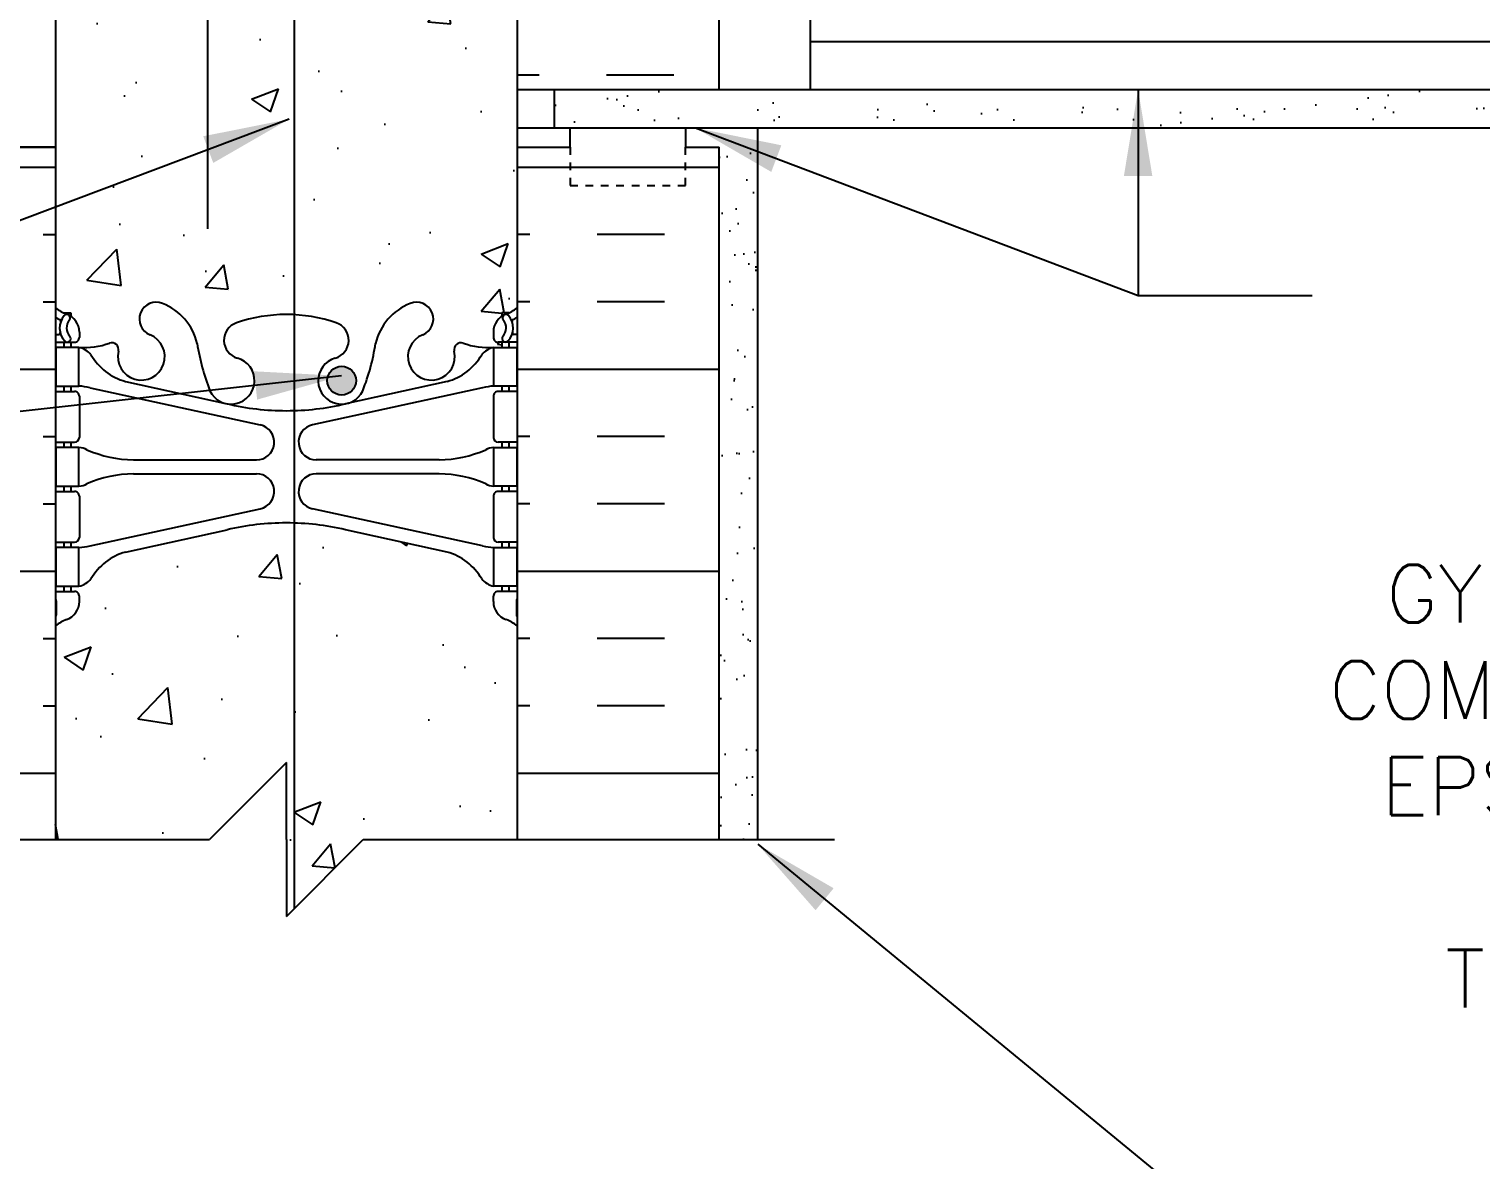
# Model space of a CAD drawing. Header units: inches. Extents: x 99.9 to 155, y 149 to 223.8.
# Drawn here: x 120.13 to 139, y 166.66 to 181.36 of the extents above; entities that cross this region are included whole.
import ezdxf

# ---------------------------------------------------------------- set-up
doc = ezdxf.new("R2010")
doc.units = ezdxf.units.IN
doc.header["$LTSCALE"] = 0.5
doc.header["$MEASUREMENT"] = 0
doc.linetypes.add('DASHED2', pattern=[0.375, 0.25, -0.125])
for name, color, linetype in [('HATCH', 12, 'Continuous'), ('line25', 2, 'Continuous'), ('LINE3', 3, 'Continuous'), ('LINE50', 5, 'Continuous'), ('LINE9', 9, 'Continuous'), ('TEXT', 4, 'Continuous'), ('Web_Edge', 9, 'Continuous')]:
    doc.layers.add(name, color=color, linetype=linetype)
doc.styles.add('DIM', font='romans.shx', dxfattribs={"width": 0.7})
doc.styles.add('ROMANS', font='romans.shx', dxfattribs={"height": 0.75})
doc.dimstyles.new('ext_12', dxfattribs={"dimscale": 12, "dimtxt": 0.075, "dimasz": 0.09375, "dimexe": 0.09375, "dimexo": 0.0625, "dimgap": 0.0625, "dimtad": 1, "dimdec": 1, "dimzin": 2, "dimdsep": 46, "dimlunit": 4, "dimtxsty": 'DIM', "dimcen": 0.09, "dimdle": 0.09375, "dimclrt": 4, "dimadec": 0, "dimazin": 0, "dimtfac": 1, "dimtdec": 1, "dimtmove": 2, "dimatfit": 3, "dimfxl": 1, "dimfrac": 2, "dimtolj": 1, "dimtzin": 0, "dimarcsym": 0})

msp = doc.modelspace()

# ---------------------------------------------------------------- hatches: boundary and pattern name
at = {"layer": 'HATCH'}
h = msp.add_hatch(dxfattribs=at)
h.set_pattern_fill('AR-CONC', color=256, scale=0.5)
h.set_pattern_definition([(49.99999999999999, (0, 0), (3.586300913003767, -0.3137606749129755), [0.375, -4.125]), (355, (0, 0), (-0.693756668065, 3.760960668500059), [0.3, -3.3]), (100.45144446, (0.298858405, -0.02614672), (2.89254423363556, 3.447199954843147), [0.3187009599999999, -3.505710559999999]), (46.18420000000001, (0, 1), (5.336206653357862, -0.8275964039653827), [0.5625, -6.1875]), (96.63563549, (0.444683725, 0.931033465), (4.673309728371142, 4.870593003872752), [0.47805171, -5.258568799999999]), (351.1841639899999, (0, 1), (4.673309725273866, 4.870593001349951), [0.45, -4.950000005]), (21, (0.5, 0.75), (2.984535260592308, -2.013094453326694), [0.375, -4.125]), (326.0000000000001, (0.5, 0.75), (1.216576659607909, 3.625750225234265), [0.3, -3.3]), (71.45144474, (0.74871127, 0.58224213), (4.201111883649856, 1.612655764031769), [0.31870095, -3.50571056]), (37.50000000000001, (0, 0), (0.06079927658645334, 1.664469269156557), [0, -3.26, 0, -3.35, 0, -3.3125]), (7.499999999999999, (0, 0), (1.315347687210743, 1.972058559411801), [0, -1.91, 0, -3.185, 0, -1.2625]), (327.5, (-1.115, 0), (2.669112180862045, -0.1127743586718988), [0, -1.25, 0, -3.9, 0, -5.175]), (317.5, (-1.615, 0), (2.915930846711931, 0.5005249116615886), [0, -1.625, 0, -2.59, 0, -3.675])])
h.paths.add_polyline_path([(126.4717231716788, 199.913582100377, 0.06439757034050678), (126.361719551565, 199.9795416256406), (126.2717195515645, 199.9795416256337), (126.2717195515618, 200.0212676855579, -0.2490694201798094), (126.1617195515457, 200.2283908373273), (126.1617195515421, 200.2958908373374, -0.4142135623889459), (126.2242195515421, 200.3583908373408), (126.2717195515399, 200.3583908373408), (126.2717195515354, 200.4283908373408), (126.1667195515504, 200.4283908373408, 0.1004604156425525), (125.7730210814817, 200.3712280814927, -0.6014354320890613), (125.6535176112583, 200.4761114239169, 2.182094824738464), (125.2434374573933, 200.2632019924678, -1), (125.0800088859644, 199.8546789184062, -0.2443795113559635), (124.6316010131575, 200.3754358228572, 0.05315652255484115), (124.4657615589405, 200.9895174547719, 0.2232530870738463), (124.2654337755617, 201.1543713057077), (124.2458154436093, 201.1586826984074, 0.9554715931100939), (124.1075314596156, 200.5652127631255, -0.7355925422348568), (124.1203163300505, 200.1071661859855, -0.08275514747013595), (123.4717231716788, 199.9990771022057, -0.08275514747013579), (122.8231300133071, 200.1071661859855, -0.7355925422305455), (122.8359148837423, 200.5652127631247, 0.9554715931393916), (122.6976308997484, 201.1586826984074), (122.678012567796, 201.1543713057077, 0.2232530870735282), (122.4776847844173, 200.9895174547723, 0.05315652255487664), (122.3118453302001, 200.3754358228572, -0.2443795113559877), (121.8634374573931, 199.8546789184062, -1), (121.7000088859644, 200.2632019924678, 2.182094824737337), (121.2899287320992, 200.4761114239169, -0.6014354321108715), (121.1704252618704, 200.3712280814948, 0.1004604156410387), (120.7767267918072, 200.4283908373408), (120.6717267918223, 200.4283908373408), (120.6717267918177, 200.3583908373408), (120.7192267918156, 200.3583908373408, -0.4142135623889219), (120.7817267918156, 200.2958908373374), (120.7817267918119, 200.2283908373273, -0.2490694201798208), (120.6717267917959, 200.0212676855579), (120.6717267917932, 199.9795416256337), (120.5817267917926, 199.9795416256406, 0.06439757034050615), (120.4717231716788, 199.913582100377), (120.4717231716788, 197.8245635818072), (120.4717231716787, 197.3415851199748, -0.4582291024954543), (120.843216348139, 197.3040942731134, -0.5205670499998467), (121.1774057994201, 197.3040942731133, -0.5205670500000739), (121.8651506105893, 197.3040942731134, -0.5205670500000398), (122.3107363107729, 197.3040942731134, -0.5205670499999542), (122.8468318815304, 197.3040942731134, -0.5205670500000162), (123.677391989936, 197.3040942731134, -0.52056705000005), (124.0463930111964, 197.3040942731135, -0.5205670499998133), (124.4293181672468, 197.3040942731133, -0.520567050000284), (124.8482385768414, 197.3040942731135, -0.5205670499991482), (125.0745127248456, 197.3040942731132, -0.5205670500002808), (125.6036456997781, 197.3040942731135, -0.5205670499999445), (125.9667050522876, 197.3040942731134, -0.5205670499999984), (126.5793856542552, 197.3040942731134, -0.498344048046073), (127.1592231716788, 197.3245635818072), (127.1592231716788, 197.8245635818072), (126.4717231716788, 197.8245635818072)])
h.paths.add_polyline_path([(124.471723171679, 194.0745635818058), (122.971723171679, 194.0745635818058, 0.4616643579094271), (122.5422341670801, 194.0336788212049, 0.5205670499996984), (122.0330068040945, 194.0336788212046, 0.5205670499998469), (121.6326709310396, 194.0336788212045, 0.5205670500002914), (121.2579565228588, 194.0336788212047, 0.5205670500002305), (120.9729170655946, 194.0336788212048, 0.3003620269771338), (120.8366757659202, 194.0875200731928), (120.8366757659202, 192.9795635818009), (120.4717231716788, 192.979563581801), (120.4717231716788, 192.2295635818009), (120.8366757659202, 192.2295635818009), (120.8366757659202, 191.0295635818009), (120.4717231716788, 191.0295635818009), (120.4717231716788, 190.3995635818009), (120.5489009562126, 190.3995635818009, -0.5492611164908625), (120.6445453871443, 190.3995635818009), (120.8366757659202, 190.3995635818009), (120.8366757659202, 190.2435423078727, -0.3278133314327104), (120.8717231716779, 190.1958304652607), (120.871723171678, 190.1658304652607), (120.971723171678, 190.1658304652608), (120.9717231716745, 188.6505159869368, 0.2589583704863561), (121.2308637126481, 188.1837175560317, -0.3113104134329552), (121.287423209193, 188.0535736677553, 2.127292751063225), (121.7000088859636, 188.278064295655, -1), (121.8634374573925, 188.6865873697166, -0.3253062266842993), (122.3300121986547, 187.9444214399118, 0.1048804382404675), (122.5024080322494, 187.1326100125818, 1.422913243113908), (122.8359148837412, 187.5996948043415, -0.735592542234876), (122.8231300133063, 188.0577413814815, -0.08275514747013558), (123.471723171678, 188.1658304652612, -0.08275514747013579), (124.1203163300497, 188.0577413814815, -0.7355925422305459), (124.1075314596145, 187.5996948043423, 1.422913243115401), (124.4410383111076, 187.1326100125838, 0.1048804382400839), (124.6134341447012, 187.9444214399111, -0.3253062266844564), (125.0800088859636, 188.6865873697161, -1), (125.2434374573924, 188.2780642956546, 2.127292751064801), (125.6560231341628, 188.0535736677551, -0.311310413433427), (125.7125826307079, 188.1837175560317, 0.2589583704863677), (125.9717231716814, 188.6505159869368), (125.971723171678, 190.1658304652608), (126.0717231716778, 190.1658304652607), (126.0717231716781, 190.1958304652609, -0.3278131113103777), (126.1067705395025, 190.2435422959847), (126.1067705395025, 190.399563581801), (126.2989009562117, 190.399563581801, -0.5492611164907485), (126.3945453871434, 190.3995635818009), (126.4717231716788, 190.3995635818009), (126.4717231716788, 190.5745635818058), (126.471723171679, 194.0745635818058), (124.971723171679, 194.0745635818058), (124.971723171679, 190.2823034694216), (125.2503371104202, 190.2823034694216), (125.2503371104202, 190.0556818054071), (124.9906572144911, 190.0556818054071), (124.721723171679, 190.0556818054071), (124.1931092329378, 190.0556818054071), (124.1931092329378, 190.2823034694216), (124.471723171679, 190.2823034694216)])
h.paths.add_polyline_path([(154.0039962801583, 197.3245635818058), (127.1592231716799, 197.3245635818058, 0.4983440480476182), (126.5793856542552, 197.3040942731134, 0.5205670499999705), (125.9667050522876, 197.3040942731134, 0.5205670499998818), (125.6036456997781, 197.3040942731133, 0.5205670500001927), (125.0745127248457, 197.3040942731135, 0.5205670499993541), (124.8482385768414, 197.3040942731133, 0.5205670500003798), (124.4293181672468, 197.3040942731135, 0.5205670500000795), (124.0463930111962, 197.3040942731135, 0.520567049999582), (123.6773919899361, 197.3040942731133, 0.5205670500000726), (122.8468318815304, 197.3040942731134, 0.5205670499999678), (122.3107363107729, 197.3040942731134, 0.5205670500000424), (121.8651506105893, 197.3040942731134, 0.5205670500000351), (121.1774057994201, 197.3040942731134, 0.5205670499998937), (120.843216348139, 197.3040942731134, 0.4582291024954672), (120.4717231716787, 197.3415851199748), (120.4717231716783, 196.129563581801), (120.8366757659202, 196.129563581801), (120.8366757659202, 194.9295635818009), (120.4717231716788, 194.929563581801), (120.4717231716788, 194.179563581801), (120.8366757659202, 194.179563581801), (120.8366757659202, 194.0875200731928, -0.3003620269773753), (120.9729170655946, 194.0336788212045, -0.5205670500006533), (121.2579565228589, 194.0336788212048, -0.5205670500000386), (121.6326709310396, 194.0336788212048, -0.5205670500001821), (122.0330068040946, 194.0336788212049, -0.5205670499994447), (122.5422341670801, 194.0336788212045, -0.4616643579094737), (122.971723171679, 194.0745635818058), (122.971723171679, 196.0745635818058), (123.221723171679, 196.0745635818058), (154.0039962801583, 196.0745635818058)])
h.paths.add_polyline_path([(154.0039962801583, 195.8245635818058), (123.471723171679, 195.8245635818058), (123.471723171679, 195.5745635818058), (127.5734367340521, 195.5745635818058), (128.5734367340521, 194.5745635818058), (154.0039962801583, 194.5745635818058)], flags=17)
h.paths.add_polyline_path([(154.0039962801583, 196.0745635818058), (123.221723171679, 196.0745635818058, -0.4142135623730951), (123.471723171679, 195.8245635818058), (154.0039962801583, 195.8245635818058)], flags=17)
h.paths.add_polyline_path([(126.4717231716788, 181.519563581801), (126.1067705395025, 181.519563581801), (126.1067705395025, 181.8945635818071), (125.8517231716922, 181.8945635818074), (125.8517231716922, 182.0069135818072), (125.9717231716915, 182.206913581807), (125.9717231716893, 183.3477833641647, 0.2910966595426471), (125.6836616076331, 183.800643275582), (124.4254461144589, 184.3894881191639, 0.09336927207731838), (123.6185977733422, 184.5968195880239, 0.01633246440578862), (123.4717231716781, 184.6016185177827, 0.1098692816785021), (122.5180002288978, 184.3894881191647), (121.2597847357227, 183.800643275582, 0.291096659542565), (120.9717231716666, 183.3477833641647), (120.9717231716645, 182.206913581807), (121.0917231716638, 182.0069135818072), (121.0917231716638, 181.8945635818074), (120.8366757659202, 181.8945635818072), (120.8366757659202, 181.519563581801), (120.4717231716788, 181.519563581801), (120.4717231716788, 179.8245635818072), (120.4717231716788, 177.7355450632374, 0.06439757034050847), (120.5817267917926, 177.6695855379738), (120.6717267917932, 177.6695855379807), (120.6717267917959, 177.6278594780565, -0.2490694201798172), (120.7817267918119, 177.4207363262871), (120.7817267918156, 177.353236326277, -0.4142135623889448), (120.7192267918156, 177.2907363262736), (120.6717267918177, 177.2907363262736), (120.6717267918223, 177.2207363262736), (120.7767267918072, 177.2207363262736, 0.1004604156413851), (121.1704252618717, 177.27789908212, -0.6014354321066665), (121.2899287320994, 177.1730157396975, 2.182094824738486), (121.7000088859644, 177.3859251711466, -1), (121.8634374573933, 177.7944482452082, -0.244379511355623), (122.3118453302, 177.2736913407581, 0.05315652255491382), (122.4776847844171, 176.6596097088427, 0.2232530870739586), (122.6780125677959, 176.4947558579067), (122.6976308997484, 176.490444465207, 0.9554715931100279), (122.835914883742, 177.0839144004889, -0.7355925422348775), (122.8231300133071, 177.5419609776289, -0.08275514747013603), (123.4717231716788, 177.6500500614087, -0.08275514747013576), (124.1203163300505, 177.5419609776289, -0.7355925422305454), (124.1075314596154, 177.0839144004898, 0.9554715931394796), (124.2458154436095, 176.490444465207), (124.2654337755617, 176.4947558579067, 0.2232530870720752), (124.4657615589397, 176.6596097088405, 0.05315652255502022), (124.6316010131575, 177.2736913407572, -0.2443795113559802), (125.0800088859645, 177.7944482452082, -1), (125.2434374573933, 177.3859251711467, 2.182094824737363), (125.6535176112585, 177.1730157396975, -0.6014354319358186), (125.7730210814452, 177.2778990821348, 0.1004604156523417), (126.1667195515504, 177.2207363262736), (126.2717195515354, 177.2207363262736), (126.2717195515399, 177.2907363262736), (126.2242195515421, 177.2907363262736, -0.4142135623889656), (126.1617195515421, 177.353236326277), (126.1617195515457, 177.4207363262871, -0.2490694201798173), (126.2717195515618, 177.6278594780565), (126.2717195515645, 177.6695855379807), (126.361719551565, 177.6695855379738, 0.06439757034050828), (126.4717231716788, 177.7355450632374), (126.4717231716788, 179.8245635818072)])
h.paths.add_polyline_path([(123.3567222983634, 185.2316397768996, 0.4135815913485855), (122.9817231716782, 185.6058304652612), (121.596723171671, 185.6058304652608, 0.4142135623726926), (120.9717231716712, 184.9808304652615), (120.9717231716716, 184.4541027456393, 0.5490706967576116), (121.505677000229, 184.1144578128228), (122.5180002003353, 184.5882250704719, -0.05309424434829538), (122.9685413534963, 184.7433689386218, 0.3501185223640792)])
h.paths.add_polyline_path([(122.9685413534962, 186.6482919919002, -0.05309424434837258), (122.5180002003346, 186.8034358600505), (121.5056770002289, 187.2772031176989, 0.5490706967555916), (120.9717231716716, 186.9375581848845), (120.9717231716712, 186.4108304652608, 0.4142135623730951), (121.5967231716712, 185.7858304652608), (122.9817231716782, 185.7858304652608, 0.08565169356292962), (123.1074073179113, 185.8075197020712, 0.3167107477871254), (123.3567222983635, 186.1600211536785, 0.3501185223326608)])
h.paths.add_polyline_path([(125.9717231716848, 186.4108304652626), (125.9717231716843, 186.9375581848853, 0.5490706967552532), (125.4377693431271, 187.2772031176993), (124.4254461430207, 186.8034358600501, -0.05309424434828371), (123.9749049898596, 186.6482919919007, 0.3501185220379583), (123.5867240449913, 186.160021154204, 0.4135815918022998), (123.9617231716778, 185.7858304652613), (125.3467231716848, 185.7858304652612, 0.4142135623737336)])
h.paths.add_polyline_path([(125.9717231716848, 184.980830465262, 0.4142135623727701), (125.3467231716848, 185.6058304652613), (123.9617231716778, 185.6058304652612, 0.4135815916380359), (123.5867240449918, 185.2316397765288, 0.3501185221559076), (123.9749049898596, 184.7433689386218, -0.05309424434846433), (124.425446143022, 184.5882250704713), (125.437769343127, 184.1144578128232, 0.5490706967567552), (125.9717231716843, 184.4541027456387)])
h.paths.add_polyline_path([(126.4717231716788, 173.6059275893103, 0.08241458984434456), (126.3283862182095, 173.6850340658794, -0.3178372451770607), (126.1617195515462, 173.9207363262603), (126.1617195515425, 173.9882363262704, -0.4142135623888782), (126.2242195515425, 174.0507363262738), (126.271719551328, 174.0507363262738), (126.2717195513326, 174.1207363262738), (126.1667195515509, 174.1207363262738, -0.1889729320647021), (126.0108504758625, 174.2155808146632, 0.1963228336439133), (125.5617195515018, 174.5618405347915), (124.2398639826705, 174.8523361010463, 0.05779469062709975), (123.4717231716784, 174.941422591139, 0.05779469062704928), (122.703582360687, 174.8523361010462), (121.3817267918558, 174.5618405347914, 0.1963228336441951), (120.9325958674947, 174.2155808146625, -0.1889729320638381), (120.7767267918068, 174.1207363262738), (120.6717267920251, 174.1207363262738), (120.6717267920296, 174.0507363262738), (120.7192267918151, 174.0507363262738, -0.4142135623888325), (120.7817267918151, 173.9882363262704), (120.7817267918115, 173.9207363262603, -0.3178372451770459), (120.6150601251481, 173.6850340658795, 0.08241458984434928), (120.4717231716788, 173.6059275893103), (120.4717231716788, 170.8270731668233), (122.4717231716788, 170.8270731668233), (123.4717231716788, 171.8270731668233), (123.4717231716788, 170.8270731668233), (123.4717231716788, 169.8270731668233), (124.4717231716788, 170.8270731668233), (126.4717231716788, 170.8270731668233)])
h = msp.add_hatch(dxfattribs=at)
h.set_pattern_fill('INSUL', color=256, scale=7, style=0)
h.set_pattern_definition([(0, (127.6306809056987, 186.8881439684376), (0, 2.625), []), (0, (127.6306809056987, 187.7631439684376), (0, 2.625), [0.875, -0.875]), (0, (127.6306809056987, 188.6381439684376), (0, 2.625), [0.875, -0.875])])
h.paths.add_polyline_path([(129.096723171679, 190.5745635818058), (126.4717231716788, 190.5745635818058), (126.4717231716788, 180.5745635818058), (129.0967231716789, 180.5745635818058)])
h.paths.add_polyline_path([(117.8467231716788, 179.8245635818072), (118.2842231716788, 179.8245635818072), (118.2842231716788, 180.3245635818072), (119.7842231716788, 180.3245635818072), (119.7842231716788, 179.8245635818072), (120.4717231716788, 179.8245635818072), (120.4717231716788, 197.8245635818072), (119.7842231716788, 197.8245635818072), (119.7842231716788, 198.3245635818072), (118.2842231716788, 198.3245635818072), (118.2842231716788, 197.8245635818072), (117.8467231716788, 197.8245635818072)])
h = msp.add_hatch(dxfattribs=at)
h.set_pattern_fill('AR-SAND', color=256, scale=0.5, style=0)
h.set_pattern_definition([(37.50000000000001, (136.4421898348329, 180.3208479194798), (-0.03149667905480408, 0.9634118845065793), [0, -0.76, 0, -0.85, 0, -0.8125]), (7.499999999999999, (136.4421898348329, 180.3208479194798), (0.8848883526338636, 1.41107303261487), [0, -0.41, 0, -0.685, 0, -0.2625]), (327.5, (135.8271898348329, 180.3208479194798), (1.557070930875748, 0.002829526768482471), [0, -0.25, 0, -0.9, 0, -1.175]), (317.5, (135.8271898348329, 180.3208479194798), (1.503063302286147, 0.4388377824671247), [0, -0.125, 0, -0.59, 0, -0.675])])
h.paths.add_polyline_path([(154.0039962801583, 180.5745635818058), (126.9499153257212, 180.5745635818058), (126.9499153257212, 180.0745635818058), (154.0039962801583, 180.0745635818058)])
h.paths.add_polyline_path([(129.0967231716788, 177.2893918655762), (129.5967231716788, 176.3406338146203), (129.5967231716788, 180.0745635818058), (129.0967231716789, 180.0745635818058)])
h.paths.add_polyline_path([(129.0967231716788, 170.7653158520743), (129.596723171679, 170.7653158520743), (129.5967231716788, 176.3406338146204), (129.0967231716788, 177.2893918655763)])
h = msp.add_hatch(dxfattribs=at)
h.set_pattern_fill('INSUL', color=256, scale=7, style=0)
h.set_pattern_definition([(0, (-2805.689858539806, -235.1849504809045), (0, 2.625), []), (0, (-2805.689858539806, -234.3099504809045), (0, 2.625), [0.875, -0.875]), (0, (-2805.689858539806, -233.4349504809045), (0, 2.625), [0.875, -0.875])])
h.paths.add_polyline_path([(117.8467231716788, 170.8270731668233), (120.4717231716788, 170.8270731668233), (120.4717231716788, 179.8245635818072), (119.7842231716788, 179.8245635818072), (119.7842231716788, 180.3245635818072), (118.2842231716788, 180.3245635818072), (118.2842231716788, 179.8245635818072), (117.8467231716788, 179.8245635818072)])
h = msp.add_hatch(dxfattribs=at)
h.set_pattern_fill('INSUL', color=256, scale=7, style=0)
h.set_pattern_definition([(180, (3052.633304883163, -235.1849504809045), (0, 2.625), []), (180, (3052.633304883163, -234.3099504809045), (0, 2.625), [0.875, -0.875]), (180, (3052.633304883163, -233.4349504809045), (0, 2.625), [0.875, -0.875])])
h.paths.add_polyline_path([(126.4717231716788, 170.8270731668233), (129.0967231716789, 170.8270731668233), (129.0967231716788, 179.8245635818072), (128.6592231716788, 179.8245635818072), (128.6592231716788, 180.3245635818072), (127.1592231716788, 180.3245635818072), (127.1592231716788, 179.8245635818072), (126.4717231716788, 179.8245635818072)])
h = msp.add_hatch(dxfattribs=at)
h.set_pattern_fill('AR-SAND', color=256, scale=0.5, style=0)
h.set_pattern_definition([(37.50000000000001, (9.987319724433277, -0.3985314436437477), (-0.03149667905480408, 0.9634118845065793), [0, -0.76, 0, -0.85, 0, -0.8125]), (7.499999999999999, (9.987319724433277, -0.3985314436437477), (0.8848883526338636, 1.41107303261487), [0, -0.41, 0, -0.685, 0, -0.2625]), (327.5, (9.372319724433268, -0.3985314436437477), (1.557070930875748, 0.002829526768482249), [0, -0.25, 0, -0.9, 0, -1.175]), (317.5, (9.372319724433268, -0.3985314436437477), (1.503063302286147, 0.4388377824671246), [0, -0.125, 0, -0.59, 0, -0.675])])
h.paths.add_polyline_path([(129.0967231716788, 177.2893918655762), (129.5967231716788, 176.3406338146203), (129.5967231716791, 180.0745635818058), (129.0967231716788, 180.0745635818058)])
h.paths.add_polyline_path([(129.0967231716788, 170.7653158520743), (129.596723171679, 170.7653158520743), (129.5967231716788, 176.3406338146204), (129.0967231716788, 177.2893918655763)])
at = {"layer": 'LINE3'}
h = msp.add_hatch(color=256, dxfattribs=at)
h.paths.add_polyline_path([(124.3745428125677, 176.8245635818072, 0.8313954898624936), (124.0058461409448, 176.8245635818072)])
h.paths.add_polyline_path([(124.3776944767562, 176.7903299567645, 0.04593457776007547), (124.3745428125676, 176.8245635818072), (124.0058461409448, 176.8245635818072, 0.04593457776007547), (124.0026944767562, 176.7903299567645, 1)])

# ---------------------------------------------------------------- linework, layer by layer
at = {"layer": 'line25'}
for p, q in [((120.4717231716788, 196.129563581801), (120.4717231716788, 179.8245635818072)), ((126.4717231716788, 190.5745635818058), (126.4717231716788, 179.8245635818072)), ((126.9499153257212, 180.5745635818058), (126.9499153257212, 180.0745635818058)), ((120.4717231716788, 179.8245635818072), (120.4717231716788, 170.8270731668233)), ((126.4717231716788, 179.8245635818072), (126.4717231716788, 170.8270731668233))]:
    msp.add_line(p, q, dxfattribs=at)
at = {"layer": 'LINE3'}
for p, q in [((122.4485808306169, 206.8245635818072), (122.4485808306169, 178.761169227365)), ((123.5716073980689, 192.5745635818058), (123.5716073980689, 169.9269573932134))]:
    msp.add_line(p, q, dxfattribs=at)
msp.add_circle((124.1901944767562, 176.7903299567645), 0.1875, dxfattribs=at)
at = {"layer": 'LINE50'}
for p, q in [((129.0967231716789, 180.5745635818058), (129.096723171679, 190.5745635818058)), ((127.1592231716788, 179.8245635818072), (127.1592231716788, 180.0745635818058)), ((128.6592231716788, 180.0745635818058), (128.6592231716788, 179.8245635818072)), ((126.4717231716788, 179.8245635818072), (127.1592231716788, 179.8245635818072)), ((128.6592231716788, 179.8245635818072), (129.0967231716788, 179.8245635818072)), ((129.0967231716788, 170.8270731668233), (129.0967231716788, 179.8245635818072))]:
    msp.add_line(p, q, dxfattribs=at)
for points in [[(120.4717231716788, 179.8245635818072), (119.7842231716788, 179.8245635818072), (119.7842231716788, 180.3245635818072), (118.2842231716788, 180.3245635818072), (118.2842231716788, 179.8245635818072), (117.8467231716788, 179.8245635818072)], [(117.8467231716788, 179.8245635818072), (118.2842231716788, 179.8245635818072), (118.2842231716788, 180.3245635818072), (119.7842231716788, 180.3245635818072), (119.7842231716788, 179.8245635818072), (120.4717231716788, 179.8245635818072)]]:
    msp.add_lwpolyline(points, dxfattribs=at)
at = {"layer": 'LINE9'}
for p, q in [((130.284223171679, 180.5745635818058), (130.284223171679, 182.9495635818058)), ((130.284223171679, 181.1995635818058), (154.0039962801583, 181.1995635818058)), ((126.471723171679, 180.5745635818058), (154.0039962801583, 180.5745635818058)), ((126.471723171679, 180.0745635818058), (154.0039962801583, 180.0745635818058)), ((129.5967231716791, 170.8270731668233), (129.5967231716788, 180.0745635818058)), ((123.4717231716788, 171.8270731668233), (122.4717231716788, 170.8270731668233)), ((123.4717231716788, 170.8270731668233), (123.4717231716788, 171.8270731668233)), ((116.8467231716788, 170.8270731668233), (122.4717231716788, 170.8270731668233)), ((123.4717231716788, 170.8270731668233), (123.4717231716788, 169.8270731668233)), ((123.4717231716788, 169.8270731668233), (124.4717231716788, 170.8270731668233)), ((124.4717231716788, 170.8270731668233), (130.5967231716788, 170.8270731668233))]:
    msp.add_line(p, q, dxfattribs=at)
at = {"layer": 'LINE9', "linetype": 'DASHED2', "ltscale": 0.15}
msp.add_lwpolyline([(127.1592231716788, 179.8245635818072), (127.1592231716788, 179.8245635818072), (127.1592231716788, 179.3245635818072), (128.6592231716788, 179.3245635818072), (128.6592231716788, 179.8245635818072), (128.6592231716788, 179.8245635818072)], dxfattribs=at)
msp.add_lwpolyline([(127.1592231716788, 179.8245635818072), (127.1592231716788, 179.8245635818072), (127.1592231716788, 179.3245635818072), (128.6592231716788, 179.3245635818072), (128.6592231716788, 179.8245635818072), (128.6592231716788, 179.8245635818072)], dxfattribs=at)
at = {"layer": 'Web_Edge'}
for p, q in [((120.5817267917926, 177.6695855379738), (120.6717267917932, 177.6695855379807)), ((120.6717267917932, 177.6695855379807), (120.6717267917959, 177.6278594780565)), ((126.3617195515651, 177.6695855379738), (126.2717195515645, 177.6695855379807)), ((126.2717195515645, 177.6695855379807), (126.2717195515618, 177.6278594780565)), ((120.4717231716788, 177.3907363262736), (120.5136023282014, 177.3907363262737)), ((120.7817267918119, 177.4207363262927), (120.7817267918156, 177.3532363262765)), ((126.1617195515457, 177.4207363262927), (126.1617195515421, 177.3532363262765)), ((126.4717231716788, 177.3907363262736), (126.4298440151563, 177.3907363262737)), ((120.4717231716788, 177.2907363262737), (120.7192267918156, 177.2907363262736)), ((120.5817267917926, 177.2907363262736), (120.5817267917926, 177.2207363262736)), ((120.6717267918177, 177.2907363262736), (120.6717267918223, 177.2207363262736)), ((126.4717231716788, 177.2907363262737), (126.2242195515421, 177.2907363262736)), ((126.2717195515399, 177.2907363262736), (126.2717195515354, 177.2207363262736)), ((126.3617195515651, 177.2907363262736), (126.3617195515651, 177.2207363262736)), ((120.4717231716788, 176.6507363262736), (120.7192267918156, 176.6507363262737)), ((120.5817267917926, 176.7207363262736), (120.5817267917926, 176.6507363262737)), ((120.6717267918559, 176.7207363262736), (120.6717267918605, 176.6507363262737)), ((120.9207266679766, 176.6969336527492), (123.1319619146345, 176.2153756977305)), ((121.3817267918569, 176.7796321177559), (122.7035823606877, 176.4891365515012)), ((126.022719675381, 176.6969336527492), (123.8114844287231, 176.2153756977305)), ((125.5617195515008, 176.7796321177559), (124.2398639826699, 176.4891365515012)), ((126.4717231716788, 176.6507363262736), (126.2242195515421, 176.6507363262737)), ((126.2717195515017, 176.7207363262736), (126.2717195514972, 176.6507363262737)), ((126.3617195515651, 176.7207363262736), (126.3617195515651, 176.6507363262737)), ((120.7817267918156, 176.5882363262737), (120.7817267918156, 176.0532363262737)), ((126.1617195515421, 176.5882363262737), (126.1617195515421, 176.0532363262737)), ((120.4717231716788, 175.9907363262737), (120.7192267918156, 175.9907363262737)), ((120.5817267917921, 175.9907363262738), (120.5817267917921, 175.9207363262738)), ((120.6717267919032, 175.9907363262737), (120.6717267919078, 175.9207363262738)), ((126.4717231716788, 175.9907363262737), (126.2242195515421, 175.9907363262737)), ((126.2717195514545, 175.9907363262737), (126.2717195514499, 175.9207363262738)), ((126.3617195515656, 175.9907363262738), (126.3617195515656, 175.9207363262738)), ((121.4864527518928, 175.7607363262738), (123.0825943869311, 175.7607363262739)), ((125.4569935914649, 175.7607363262738), (123.8608519564266, 175.7607363262739)), ((121.4864527518928, 175.5807363262738), (123.0825943869311, 175.5807363262739)), ((125.4569935914649, 175.5807363262738), (123.8608519564266, 175.5807363262739)), ((120.4717231716788, 175.3507363262736), (120.7192267918156, 175.3507363262737)), ((120.5817267917921, 175.4207363262738), (120.5817267917921, 175.3507363262737)), ((120.67172679194, 175.4207363262738), (120.6717267919446, 175.3507363262738)), ((120.781726791816, 175.2882363262737), (120.781726791816, 174.7532363262737)), ((126.1617195515416, 175.2882363262737), (126.1617195515416, 174.7532363262737)), ((126.4717231716788, 175.3507363262736), (126.2242195515421, 175.3507363262737)), ((126.2717195514176, 175.4207363262738), (126.2717195514131, 175.3507363262738)), ((126.3617195515656, 175.4207363262738), (126.3617195515656, 175.3507363262737)), ((120.9207266679766, 174.6445389997984), (123.1319619146345, 175.126096954817)), ((126.022719675381, 174.6445389997984), (123.8114844287231, 175.126096954817)), ((121.3817267918569, 174.5618405347917), (122.7035823606877, 174.8523361010464)), ((125.5617195515008, 174.5618405347917), (124.2398639826699, 174.8523361010464)), ((120.4717231716788, 174.6907363262737), (120.719226791816, 174.6907363262737)), ((120.5817267917921, 174.6907363262737), (120.5817267917921, 174.6207363262738)), ((120.6717267919873, 174.6907363262738), (120.6717267919919, 174.6207363262738)), ((126.4717231716788, 174.6907363262737), (126.2242195515416, 174.6907363262737)), ((126.2717195513703, 174.6907363262738), (126.2717195513658, 174.6207363262738)), ((126.3617195515656, 174.6907363262737), (126.3617195515656, 174.6207363262738)), ((120.4717231716788, 174.0507363262738), (120.7192267918151, 174.0507363262738)), ((120.5817267917921, 174.1207363262738), (120.5817267917921, 174.0507363262738)), ((120.6717267920251, 174.1207363262738), (120.6717267920296, 174.0507363262738)), ((120.7817267918115, 173.9207363262547), (120.7817267918151, 173.9882363262709)), ((126.1617195515462, 173.9207363262547), (126.1617195515425, 173.9882363262709)), ((126.4717231716788, 174.0507363262738), (126.2242195515425, 174.0507363262738)), ((126.2717195513326, 174.1207363262738), (126.271719551328, 174.0507363262738)), ((126.3617195515656, 174.1207363262738), (126.3617195515656, 174.0507363262738)), ((120.4817267920773, 173.9307363262751), (120.4817267920923, 173.7446662678986)), ((126.4617195512803, 173.9307363262751), (126.4617195512653, 173.7446662678986))]:
    msp.add_line(p, q, dxfattribs=at)
for points in [[(120.4767267918076, 176.7207363262736), (120.7767267918077, 176.7207363262736), (120.7767267918077, 177.2207363262736), (120.4767267918076, 177.2207363262736)], [(126.4667195515501, 176.7207363262736), (126.1667195515499, 176.7207363262736), (126.1667195515499, 177.2207363262736), (126.4667195515501, 177.2207363262736)], [(120.4767267918926, 175.4207363262738), (120.7767267918928, 175.4207363262738), (120.7767267918928, 175.9207363262738), (120.4767267918926, 175.9207363262738)], [(126.4667195514651, 175.4207363262738), (126.1667195514649, 175.4207363262738), (126.1667195514649, 175.9207363262738), (126.4667195514651, 175.9207363262738)], [(120.4767267919772, 174.1207363262738), (120.7767267919774, 174.1207363262738), (120.7767267919774, 174.6207363262738), (120.4767267919772, 174.6207363262738)], [(126.4667195513805, 174.1207363262738), (126.1667195513803, 174.1207363262738), (126.1667195513803, 174.6207363262738), (126.4667195513805, 174.6207363262738)]]:
    msp.add_lwpolyline(points, close=True, dxfattribs=at)
for centre, radius, start, end in [((120.7817267918219, 178.1278431074566), 0.5, 231.6833368003616, 250.5287793646986), ((121.7817231716788, 177.5901867081774), 0.22, 68.19625201055813, 248.1962520105581), ((121.5867231716786, 177.1027444038994), 0.745, 13.26522148387402, 68.19625201061417), ((125.3567231716791, 177.1027444038994), 0.745, 111.8037479893858, 166.734778516126), ((125.1617231716789, 177.5901867081774), 0.22, 291.8037479894419, 111.8037479894419), ((126.1617195515357, 178.1278431074566), 0.5, 289.4712206353014, 308.3166631996384), ((120.7817267918219, 178.1278431074566), 0.6, 238.8906737236145, 245.0747707145237), ((120.775434200267, 177.4752957326067), 0.25, 140.1145119962552, 222.4608678427973), ((120.5204369833557, 177.565590818896), 0.02, 340.7916022097032, 65.07477071475536), ((120.6176678292125, 177.6061924259457), 0.04500919725234097, 319.1878992333822, 141.4480006768618), ((120.5317267918119, 177.4207363262736), 0.25, 4.360973023723161e-09, 70.52877936469865), ((120.775434200267, 177.4752957326067), 0.16, 140.0000771989633, 222.4608678427595), ((122.9009611923118, 177.3149316676824), 0.2400000000001666, 108.9229639064373, 254.2746540496554), ((123.4717231716788, 175.6500500614087), 2, 90, 108.9229639063547), ((123.4717231716788, 175.6500500614087), 2, 71.07703609364535, 90), ((124.0424851510459, 177.3149316676824), 0.2400000000001666, 285.7253459503446, 71.0770360935627), ((126.4117195515457, 177.4207363262736), 0.25, 109.4712206353013, 179.999999995639), ((126.3257785141452, 177.6061924259457), 0.04500919725234097, 38.5519993231382, 220.8121007666178), ((126.1680121430907, 177.4752957326067), 0.16, 317.5391321572404, 39.99992280103666), ((126.1680121430907, 177.4752957326067), 0.25, 317.5391321572027, 39.88548800374485), ((126.423009360002, 177.565590818896), 0.02, 114.9252292852446, 199.2083977902968), ((126.1617195515357, 178.1278431074566), 0.6, 294.9252292854763, 301.1093262763849), ((120.5136023282014, 177.4107363262737), 0.02, 270, 14.15406579579653), ((120.624197790796, 177.3369029999567), 0.04500000000006049, 222.4608678430118, 42.46086784271773), ((121.5867231716786, 177.1027444038994), 0.305, 166.6795056680879, 68.19625201061417), ((125.3567231716791, 177.1027444038994), 0.305, 111.8037479893858, 13.3204943319121), ((126.3192485525617, 177.3369029999567), 0.04500000000006049, 137.5391321572823, 317.5391321569858), ((126.4298440151563, 177.4107363262737), 0.02, 165.8459342042034, 270), ((120.7192267918156, 177.3532363262736), 0.0625, 270, 2.605510395054913e-09), ((120.8327597359555, 178.2191652467132), 1, 266.7878664379243, 289.9067031613392), ((120.7336684475365, 176.9744722830423), 0.25, 37.27766183479518, 80.08230222117979), ((121.2023500450102, 177.1937515437035), 0.09, 346.6795056681078, 108.8651388026257), ((125.2746866721297, 177.7444048231993), 3, 189.0272674072228, 201.1983899770564), ((121.6687596712279, 177.7444048231993), 3, 338.8016100229436, 350.9727325927772), ((125.7410962983474, 177.1937515437035), 0.09, 71.13486119737426, 193.3204943318922), ((126.1106866074022, 178.2191652467132), 1, 250.0932968386607, 273.2121335620757), ((126.2097778958212, 176.9744722830423), 0.25, 99.91769777882021, 142.722338165204), ((126.2242195515421, 177.3532363262736), 0.0625, 179.9999999973945, 270), ((121.5810982006603, 177.502647360577), 0.75, 210.1549804662904, 254.583809114282), ((122.7532518666014, 176.7903299567645), 0.3050000000005331, 205.3781731784836, 74.2746540497095), ((124.1901944767562, 176.7903299567645), 0.3050000000005331, 105.7253459502905, 334.6218268215164), ((125.3623481426973, 177.502647360577), 0.75, 285.416190885718, 329.8450195337095), ((120.7192267918156, 176.5882363262737), 0.0625, 0, 90.00000000002606), ((120.6860780308527, 175.7248534003545), 1, 76.42908795296448, 84.79906907891692), ((126.2573683125049, 175.7248534003545), 1, 95.2009309210831, 103.5709120470355), ((126.2242195515421, 176.5882363262737), 0.0625, 89.99999999997395, 180), ((123.4717231716793, 179.7562082600665), 3.356158198657953, 256.7691508398023, 270), ((123.4717231716784, 179.7562082600665), 3.356158198657953, 270, 283.2308491601977), ((120.7192267918156, 176.0532363262737), 0.0625, 270.000000000026, 0), ((123.0825943869311, 175.9907363262739), 0.23, 270, 77.60550865698417), ((123.8608519564266, 175.9907363262739), 0.23, 102.3944913430158, 270), ((126.2242195515421, 176.0532363262737), 0.0625, 180, 269.9999999999739), ((120.7726040368059, 175.7020526668843), 0.218722518258797, 60.49374658855846, 88.91995365505842), ((121.5166025127103, 177.3604522360286), 1.6, 246.5673388929692, 268.9202773152411), ((125.4268438306474, 177.3604522360286), 1.6, 271.0797226847589, 293.4326611070308), ((126.1708423065518, 175.7020526668843), 0.218722518258797, 91.08004634494156, 119.5062534114415), ((121.5166025127103, 173.981020416519), 1.6, 91.07972268475895, 113.4326611070308), ((121.5166025127103, 173.981020416519), 1.6, 91.07972268475895, 113.4326611070308), ((123.0825943869311, 175.3507363262737), 0.23, 282.3944913430159, 90), ((123.8608519564266, 175.3507363262737), 0.23, 90, 257.6055086569841), ((125.4268438306474, 173.981020416519), 1.6, 66.56733889296916, 88.92027731524108), ((125.4268438306474, 173.981020416519), 1.6, 66.56733889296916, 88.92027731524108), ((120.719226791816, 175.2882363262737), 0.0625, 0, 90.00000000002606), ((120.7726040368059, 175.6394199856632), 0.218722518258797, 271.0800463449415, 299.5062534114415), ((120.7726040368059, 175.6394199856632), 0.218722518258797, 271.0800463449415, 299.5062534114415), ((126.1708423065518, 175.6394199856632), 0.218722518258797, 240.4937465885585, 268.9199536550585), ((126.1708423065518, 175.6394199856632), 0.218722518258797, 240.4937465885585, 268.9199536550585), ((126.2242195515416, 175.2882363262737), 0.0625, 89.99999999997395, 180), ((123.4717231716793, 171.585264392481), 3.356158198657953, 90, 103.2308491601977), ((123.4717231716784, 171.585264392481), 3.356158198657953, 76.7691508398023, 90), ((120.719226791816, 174.7532363262737), 0.0625, 270.000000000026, 0), ((126.2242195515416, 174.7532363262737), 0.0625, 180, 269.9999999999739), ((120.6860780308527, 175.6166192521931), 1, 275.2009309210831, 283.5709120470356), ((121.5810982006603, 173.8388252919706), 0.75, 105.4161908857197, 149.8450195337095), ((125.3623481426973, 173.8388252919706), 0.75, 30.15498046629044, 74.58380911428031), ((126.2573683125049, 175.6166192521931), 1, 256.4290879529645, 264.7990690789169), ((120.7336684475365, 174.3670003695053), 0.25, 279.9176977788202, 322.7223381652049), ((126.2097778958212, 174.3670003695053), 0.25, 217.2776618347952, 260.0823022211798), ((120.7192267918151, 173.9882363262738), 0.0625, 359.9999999973945, 90), ((126.2242195515425, 173.9882363262738), 0.0625, 90, 180.0000000026055), ((120.4617267920773, 173.9307363262736), 0.02, 4.432624559587171e-09, 60.01197545934023), ((120.5317267918115, 173.9207363262738), 0.25, 289.4712206353014, 359.999999995639), ((126.4117195515462, 173.9207363262738), 0.25, 180.000000004361, 250.5287793646986), ((126.4817195512803, 173.9307363262736), 0.02, 119.9880245406598, 179.9999999955674), ((120.7817267918215, 173.2136295450908), 0.6, 121.0729509072359, 121.1093262763503), ((120.7817267918215, 173.2136295450908), 0.5, 109.4712206353013, 128.3166631995739), ((120.4617267920919, 173.744666267897), 0.02, 301.0729509076617, 4.72248759103703e-09), ((126.1617195515362, 173.2136295450908), 0.5, 51.68333680042611, 70.52877936469865), ((126.4817195512658, 173.744666267897), 0.02, 179.9999999952775, 238.9270490923383), ((126.1617195515362, 173.2136295450908), 0.6, 58.89067372364968, 58.92704909276411)]:
    msp.add_arc(centre, radius, start, end, dxfattribs=at)

# ---------------------------------------------------------------- texts
at = {"layer": 'TEXT', "insert": (154.2200942172426, 172.6459136573535), "char_height": 0.75, "width": 19.5774976747241, "attachment_point": 6, "style": 'ROMANS'}
msp.add_mtext('CEILING FINISH AS PER STEEL JOIST MANUFACTURERS SPECIFICATION (NOTE: WHERE GYPSUM BOARD IS REQUIRED TO COMPLETE FIRE RATED ASSEMBLY, EPS FOAM KERF CUT TO ENABLE CEILING FINISH TO PROVIDE THERMAL BARRIER CONTACT TO CONCRETE)', dxfattribs=at)

# ---------------------------------------------------------------- leaders
at = {"layer": 'TEXT'}
for points in [[(134.5401786074643, 180.5745635818058), (134.5401786074643, 177.8955143256598), (136.6954173287339, 177.8955143256598)], [(123.5098481970533, 180.1890652999576), (110.6424294203878, 175.3485091416874), (107.0005876831184, 175.3485091416874)], [(128.7863913442778, 180.0745635818058), (134.5401786074643, 177.8955143256598), (136.7997859954433, 177.8955143256598)], [(124.1901944767562, 176.8520872715134), (110.6424294203878, 175.3485091416874)], [(129.5967231716793, 170.7653158520743), (136.0070838145452, 165.5013733847341), (138.1623225358148, 165.5013733847341)]]:
    msp.add_leader(points, dimstyle='ext_12', override={"dimgap": 0.0625, "dimtad": 0}, dxfattribs=at)

doc.saveas('drawing.dxf')
